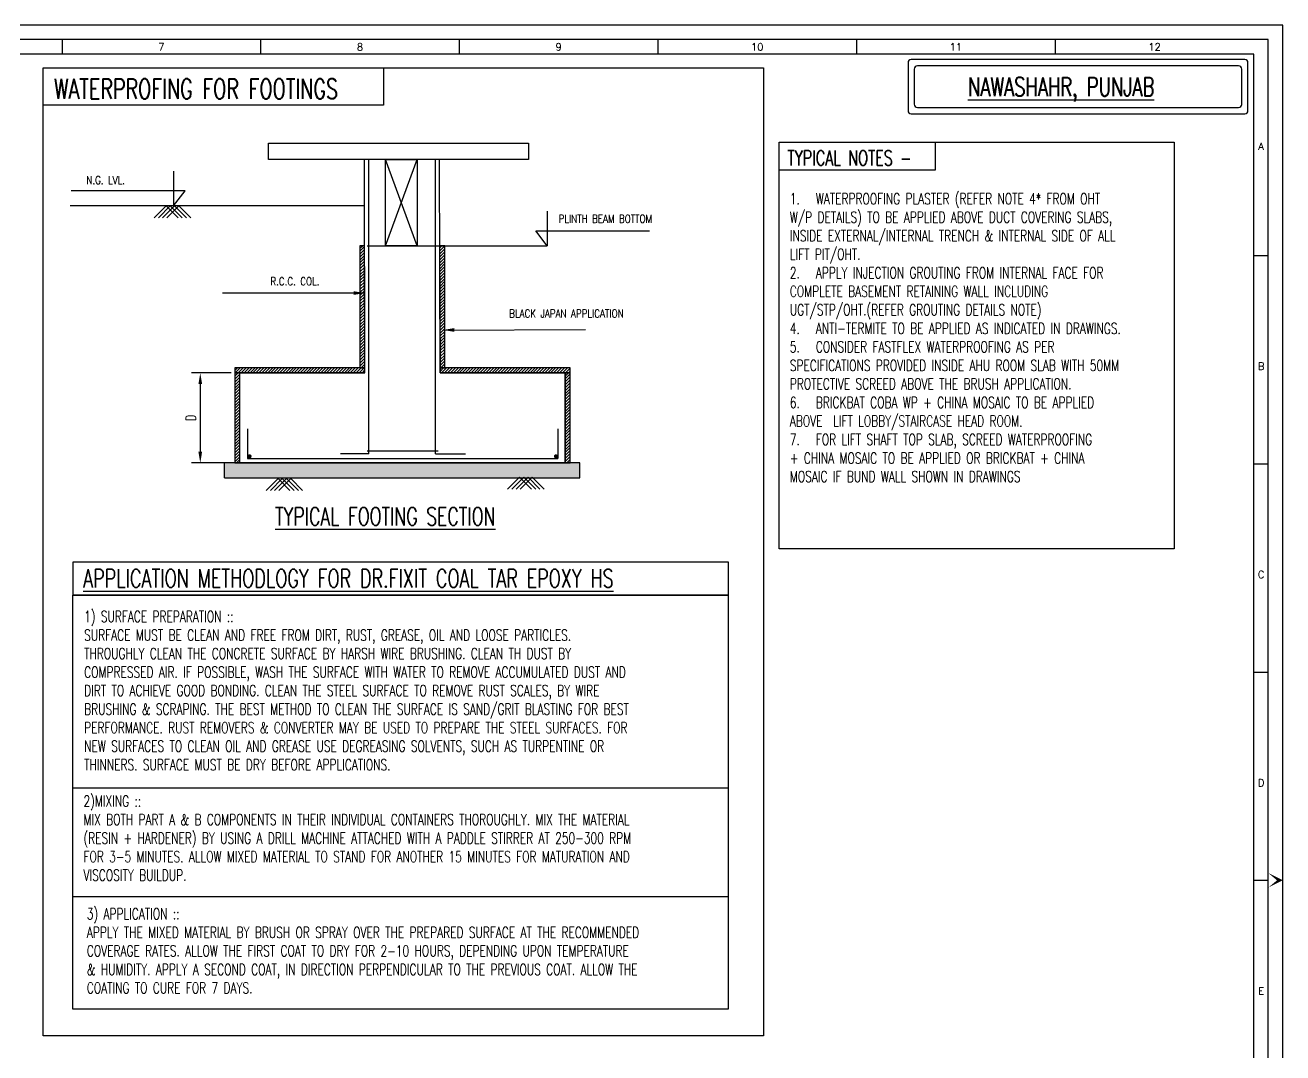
# Model space of a CAD drawing. Header units: inches. Extents: x 119838 to 336563, y 211485 to 250849.
# Drawn here: x 209240 to 237528, y 227292 to 250411 of the extents above; entities that cross this region are included whole.
import ezdxf
from ezdxf.enums import TextEntityAlignment as Align

# ---------------------------------------------------------------- set-up
doc = ezdxf.new("R2010")
doc.units = ezdxf.units.IN
doc.header["$MEASUREMENT"] = 0
for name, color, linetype in [('BEAM', 4, 'Continuous'), ('LINE WORK', 4, 'Continuous'), ('PCC', 7, 'Continuous'), ('PNA', 8, 'Continuous'), ('S-COLUMN', 1, 'Continuous'), ('S-CONCRET LINE', 4, 'Continuous'), ('S-DIM-1', 5, 'Continuous'), ('S-FOOTING', 4, 'Continuous'), ('S-LEVEL SECTION', 3, 'Continuous'), ('S-PCC', 9, 'Continuous'), ('S-REINFORCEMENT', 6, 'Continuous'), ('S-TEXT-1', 4, 'Continuous'), ('S-TITIL', 6, 'Continuous'), ('SCHEDULE LINE-1', 7, 'Continuous')]:
    doc.layers.add(name, color=color, linetype=linetype)
doc.styles.add('ROMANS', font='simplex.shx', dxfattribs={"width": 0.7})
doc.dimstyles.new('dim33.33', dxfattribs={"dimtxt": 250, "dimasz": 250, "dimexe": 200, "dimexo": 200, "dimgap": 100, "dimtad": 1, "dimdec": 0, "dimlfac": 0.333331, "dimzin": 0, "dimdsep": 46, "dimtxsty": 'ROMANS', "dimcen": 0, "dimclrd": 5, "dimclre": 5, "dimclrt": 4, "dimadec": 0, "dimazin": 0, "dimtfac": 1, "dimtdec": 0, "dimtix": 1, "dimtofl": 0, "dimtmove": 2, "dimatfit": 3, "dimfxl": 0, "dimtolj": 1, "dimtzin": 0, "dimlwd": -1, "dimlwe": -1, "dimarcsym": 0})
pattern_1 = [(225, (-827856.807, 174915.054), (33.1456304, -33.1456304), [])]

# ---------------------------------------------------------------- blocks, each defined once
blk = doc.blocks.new('FOLDER')
at = {"layer": 'PNA'}
for points in [[(-1250, 2500), (0, 0), (0, 1000)], [(1250, 2500), (0, 0), (0, 1000)]]:
    blk.add_solid(points, dxfattribs=at)
blk = doc.blocks.new('*D217')
at = {"layer": 'S-TEXT-1', "color": 5}
for p, q in [((213870, 242588), (212979, 242588)), ((213179, 242338), (213179, 240813)), ((213870, 240563), (212979, 240563))]:
    blk.add_line(p, q, dxfattribs=at)
for points in [[(213137, 242338), (213220, 242338), (213179, 242588)], [(213137, 240813), (213220, 240813), (213179, 240563)]]:
    blk.add_solid(points, dxfattribs=at)
at = {"layer": 'S-TEXT-1', "color": 4, "insert": (212966, 241575), "char_height": 180, "attachment_point": 5, "rotation": 90, "style": 'ROMANS'}
blk.add_mtext('\\A1;{\\H1.25x;D}', dxfattribs=at)

msp = doc.modelspace()

# ---------------------------------------------------------------- hatches: boundary and pattern name
at = {"layer": 'PCC'}
h = msp.add_hatch(dxfattribs=at)
h.set_pattern_fill('ANSI31', color=8, scale=375, angle=180, style=0)
h.set_pattern_definition(pattern_1)
h.paths.add_polyline_path([(216875, 245447.5), (216770.7, 245447.5), (216770.7, 242700.5), (216883.2, 242700.5)])
h = msp.add_hatch(dxfattribs=at)
h.set_pattern_fill('ANSI31', color=8, scale=375, angle=180, style=0)
h.set_pattern_definition(pattern_1)
h.paths.add_polyline_path([(218678, 245447.1), (218562.5, 245447.1), (218570.9, 242700.5), (218678, 242700.5)])
h = msp.add_hatch(dxfattribs=at)
h.set_pattern_fill('ANSI31', color=8, scale=375, angle=180, style=0)
h.set_pattern_definition(pattern_1)
h.paths.add_polyline_path([(216883.2, 242700.5), (213957.4, 242700.5), (213957.4, 242588), (216883.4, 242588)])
h = msp.add_hatch(dxfattribs=at)
h.set_pattern_fill('ANSI31', color=8, scale=375, angle=180, style=0)
h.set_pattern_definition(pattern_1)
h.paths.add_polyline_path([(213957.4, 240562.9), (214069.9, 240562.9), (214069.9, 242588), (213957.4, 242588)])
h = msp.add_hatch(dxfattribs=at)
h.set_pattern_fill('ANSI31', color=8, scale=375, angle=180, style=0)
h.set_pattern_definition(pattern_1)
h.paths.add_polyline_path([(221497, 242588), (221497, 242700.5), (218570.9, 242700.5), (218570.9, 242588)])
h = msp.add_hatch(dxfattribs=at)
h.set_pattern_fill('ANSI31', color=8, scale=375, angle=180, style=0)
h.set_pattern_definition(pattern_1)
h.paths.add_polyline_path([(221499.7, 242588), (221387.2, 242588), (221387.2, 240562.9), (221499.7, 240562.9)])
at = {"layer": 'S-CONCRET LINE', "ltscale": 500}
h = msp.add_hatch(dxfattribs=at)
h.set_pattern_fill('AR-CONC', color=8, scale=28.125, style=0)
h.set_pattern_definition([(50, (3343320.91, -1701635.45), (201.729426, -17.649038), [21.09375, -232.03125]), (355, (3343320.91, -1701635.45), (-39.023813, 211.554038), [16.875, -185.625]), (100.4514445, (3343337.72, -1701636.93), (162.705613, 193.904997), [17.926929, -197.196219]), (46.1842, (3343320.91, -1701579.2), (300.161624, -46.552298), [31.640625, -348.046875]), (96.6356355, (3343345.93, -1701583.08), (262.873672, 273.970856), [26.890409, -295.794495]), (351.184164, (3343320.9, -1701579.2), (262.873672, 273.970856), [25.3125, -278.4375]), (21, (3343349.04, -1701593.27), (167.8801084, -113.236563), [21.09375, -232.03125]), (326, (3343349.04, -1701593.27), (68.432437, 203.94845), [16.875, -185.625]), (71.451445, (3343363.03, -1701602.7), (236.312543, 90.711887), [17.926928, -197.196219]), (37.5, (3343320.91, -1701635.455), (3.4199593, 93.6263964), [0, -183.375, 0, -188.4375, 0, -186.328125]), (7.5, (3343320.91, -1701635.45), (73.9883074, 110.928294), [0, -107.4375, 0, -179.15625, 0, -71.015625]), (327.5, (3343258.194, -1701635.455), (150.1375602, -6.3435577), [0, -70.3125, 0, -219.375, 0, -291.09375]), (317.5, (3343230.07, -1701635.45), (164.02111, 28.1545263), [0, -91.40625, 0, -145.6875, 0, -206.71875])])
h.paths.add_polyline_path([(221719.2, 240225.4), (221719.2, 240562.9), (213726.9, 240562.9), (213726.9, 240225.4)])

# ---------------------------------------------------------------- linework, layer by layer
at = {"color": 9, "ltscale": 750}
msp.add_line((216876.8, 246348.4), (210250.8, 246348.4), dxfattribs=at)
at = {"flags": 128}
msp.add_lwpolyline([(182611.1, 211779.7), (237527.7, 211779.7), (237527.7, 250411.2), (182611.1, 250411.2)], close=True, dxfattribs=at)
at = {"layer": 'BEAM', "color": 0}
for points in [[(209644.4, 249449.6), (217299.8, 249449.6), (217299.8, 248610.2), (209644.4, 248610.2)], [(209644.4, 249449.6), (225845.8, 249449.6), (225845.8, 227678.6), (209644.4, 227678.6)], [(226201.4, 247777.1), (229705.4, 247777.1), (229705.4, 247147.6), (226201.4, 247147.6)], [(226201.4, 247777.1), (235084.9, 247777.1), (235084.9, 238629.9), (226201.4, 238629.9)]]:
    msp.add_lwpolyline(points, close=True, dxfattribs=at)
at = {"layer": 'LINE WORK'}
for p, q in [((217344.1, 245447.1), (218057, 247386.5)), ((218057, 245447.1), (217344.1, 247386.5)), ((218528.5, 245447.1), (220981.9, 245447.1)), ((210316, 233256.3), (225049.4, 233256.3)), ((210316, 230807.2), (225049.4, 230807.2))]:
    msp.add_line(p, q, dxfattribs=at)
for points in [[(220559.4, 247386.5), (214711.2, 247386.5), (214711.2, 247757.7), (220559.4, 247757.7)], [(217344.1, 247386.5), (218057, 247386.5), (218057, 245447.1), (217344.1, 245447.1)], [(225049.4, 237586.1), (210321.5, 237586.1), (210321.5, 238341.8), (225049.4, 238341.8)], [(210316, 237586.1), (225049.4, 237586.1), (225049.4, 228278.1), (210316, 228278.1)]]:
    msp.add_lwpolyline(points, close=True, dxfattribs=at)
at = {"layer": 'PCC', "color": 8}
for points in [[(216770.7, 242700.5), (216883.2, 242700.5), (216875, 245447.5), (216770.7, 245447.5)], [(218570.9, 242700.5), (218678, 242700.5), (218678, 245447.1), (218562.5, 245447.1)], [(213957.4, 242588), (216883.4, 242588), (216883.4, 242700.5), (213957.4, 242700.5)], [(213957.4, 240562.9), (214069.9, 240562.9), (214069.9, 242588), (213957.4, 242588)], [(218570.9, 242588), (221497, 242588), (221497, 242700.5), (218570.9, 242700.5)], [(221387.2, 240562.9), (221499.7, 240562.9), (221499.7, 242588), (221387.2, 242588)]]:
    msp.add_lwpolyline(points, close=True, dxfattribs=at)
at = {"layer": 'PNA'}
for p, q in [((210069.4, 250084.7), (210069.4, 249758.2)), ((214536.9, 250084.7), (214536.9, 249758.2)), ((219004.5, 250084.7), (219004.5, 249758.2)), ((223472, 250084.7), (223472, 249758.2)), ((227939.6, 250084.7), (227939.6, 249758.2)), ((232407.1, 250084.7), (232407.1, 249758.2)), ((236874.7, 245229.2), (237201.2, 245229.2)), ((236874.7, 240544), (237201.2, 240544)), ((236874.7, 235858.7), (237201.2, 235858.7)), ((236874.7, 231173.5), (237201.2, 231173.5))]:
    msp.add_line(p, q, dxfattribs=at)
at = {"layer": 'PNA', "color": 1}
for points in [[(183264, 212106.2), (237201.2, 212106.2), (237201.2, 250084.7), (183264, 250084.7)], [(183917, 212432.7), (236874.7, 212432.7), (236874.7, 249758.2), (183917, 249758.2)]]:
    msp.add_lwpolyline(points, close=True, dxfattribs=at)
at = {"layer": 'S-COLUMN', "ltscale": 500}
for p, q in [((216883.4, 242588), (216875, 247386.5)), ((218570.9, 242588), (218562.5, 247386.5))]:
    msp.add_line(p, q, dxfattribs=at)
at = {"layer": 'S-CONCRET LINE', "color": 4, "ltscale": 500}
for p, q in [((214069.9, 240562.9), (214069.9, 242588)), ((221387.2, 240562.9), (221387.2, 242588))]:
    msp.add_line(p, q, dxfattribs=at)
at = {"layer": 'S-CONCRET LINE', "color": 8, "ltscale": 500}
for p, q in [((221719.2, 240562.9), (213726.9, 240562.9)), ((213726.9, 240225.4), (213726.9, 240562.9)), ((221719.2, 240225.4), (221719.2, 240562.9)), ((213726.9, 240225.4), (221719.2, 240225.4))]:
    msp.add_line(p, q, dxfattribs=at)
msp.add_lwpolyline([(218570.9, 242588), (218570.9, 242588), (218570.9, 242588), (218570.9, 242588), (221387.2, 242588)], dxfattribs=at)
at = {"layer": 'S-FOOTING'}
for p, q in [((214069.9, 240562.9), (214069.9, 242588)), ((216883.4, 242588), (214069.9, 242588)), ((215609.7, 242588), (215609.7, 242588)), ((218570.9, 242588), (221387.2, 242588)), ((221387.2, 242588), (218570.9, 242588)), ((221384.5, 242588), (221384.5, 242588)), ((221387.2, 242588), (221387.2, 240562.9)), ((214064.4, 240562.9), (221381.7, 240562.9)), ((221381.7, 240562.9), (214064.4, 240562.9))]:
    msp.add_line(p, q, dxfattribs=at)
for points in [[(221387.2, 242588), (221387.2, 240562.9), (214069.9, 240562.9), (214069.9, 242588)], [(221387.2, 242588), (218570.9, 242588), (218570.9, 242588)]]:
    msp.add_lwpolyline(points, dxfattribs=at)
at = {"layer": 'S-LEVEL SECTION', "elevation": 0}
msp.add_lwpolyline([(212576.2, 247129.5), (212576.2, 246348.4), (212835.7, 246684.2), (210273.5, 246684.2)], dxfattribs=at)
at = {"layer": 'S-LEVEL SECTION'}
msp.add_lwpolyline([(220981.9, 246228.2), (220981.9, 245447.1), (220722.4, 245782.9), (223284.6, 245782.9)], dxfattribs=at)
at = {"layer": 'S-PCC', "elevation": 0}
for points in [[(212141.6, 246079.9), (212410.1, 246348.4), (212678.6, 246079.9)], [(212236.5, 246079.9), (212505, 246348.4), (212773.5, 246079.9)], [(212331.5, 246079.9), (212599.9, 246348.4), (212868.4, 246079.9)], [(212426.4, 246079.9), (212694.9, 246348.4), (212963.3, 246079.9)]]:
    msp.add_lwpolyline(points, dxfattribs=at)
at = {"layer": 'S-PCC'}
for points in [[(214659.7, 239942.7), (214928.2, 240211.2), (215196.7, 239942.7)], [(214754.7, 239942.7), (215023.1, 240211.2), (215291.6, 239942.7)], [(214849.6, 239942.7), (215118.1, 240211.2), (215386.5, 239942.7)], [(214944.5, 239942.7), (215213, 240211.2), (215481.5, 239942.7)], [(220092.1, 239973.9), (220360.6, 240242.4), (220629.1, 239973.9)], [(220187.1, 239973.9), (220455.5, 240242.4), (220724, 239973.9)], [(220282, 239973.9), (220550.5, 240242.4), (220818.9, 239973.9)], [(220376.9, 239973.9), (220645.4, 240242.4), (220913.9, 239973.9)]]:
    msp.add_lwpolyline(points, dxfattribs=at)
at = {"layer": 'S-REINFORCEMENT', "color": 5, "ltscale": 500}
for p, q in [((216973.4, 240765), (216973.4, 247386.5)), ((218470, 240765), (218470, 247386.5)), ((214240.6, 241333.2), (214240.6, 240666.3)), ((221223.5, 241333.2), (221223.5, 240666.3)), ((216973.4, 240765), (216334, 240765)), ((218470, 240765), (219145, 240765)), ((214240.6, 240666.3), (221223.5, 240666.3))]:
    msp.add_line(p, q, dxfattribs=at)
at = {"layer": 'S-REINFORCEMENT', "color": 3, "ltscale": 500}
for p, q in [((216936.2, 245447.1), (218528.5, 245447.1)), ((216936.2, 240838.1), (218528.5, 240838.1))]:
    msp.add_line(p, q, dxfattribs=at)
at = {"layer": 'S-REINFORCEMENT', "color": 5, "ltscale": 500, "const_width": 45}
for points in [[(214309.9, 240711.7, -1), (214264.9, 240711.7, -1)], [(221154.1, 240711.7, 1), (221199.1, 240711.7, 1)]]:
    msp.add_lwpolyline(points, format="xyb", close=True, dxfattribs=at)
at = {"layer": 'SCHEDULE LINE-1', "color": 2}
for points in [[(229096.8, 249565), (229096.8, 248486.8, 0.4142136), (229167.1, 248416.5), (236672.1, 248416.5, 0.4142136), (236742.4, 248486.8), (236742.4, 249565, 0.4142136), (236672.1, 249635.3), (229167.1, 249635.3, 0.4142136)], [(229237.5, 249424.3), (229237.5, 248632.1, 0.4142136), (229312.5, 248557.1), (236531.5, 248557.1, 0.4142136), (236601.8, 248627.5), (236601.8, 249424.3, 0.4142136), (236531.5, 249494.6), (229307.8, 249494.6, 0.4142136)]]:
    msp.add_lwpolyline(points, format="xyb", close=True, dxfattribs=at)

# ---------------------------------------------------------------- block references
at = {"layer": 'PNA', "xscale": 0.1305983774003522, "yscale": 0.1305983774003522, "zscale": 0.1305983774003522, "rotation": 90}
msp.add_blockref('FOLDER', (237527.7, 231173.5), dxfattribs=at)

# ---------------------------------------------------------------- texts
at = {"layer": 'BEAM', "color": 0, "attachment_point": 1, "style": 'ROMANS'}
for s, insert, char_height, width in [('WATERPROFING FOR FOOTINGS', (209890.9, 249202.7), 450, 9895.95), ('TYPICAL NOTES -', (226386.3, 247591.9), 337.5, 7421.963)]:
    msp.add_mtext(s, dxfattribs=dict(at, insert=insert, char_height=char_height, width=width))
at = {"layer": 'LINE WORK', "char_height": 250, "attachment_point": 1, "style": 'ROMANS'}
for s, insert, width in [('1.   WATERPROOFING PLASTER (REFER NOTE 4* FROM OHT W/P DETAILS) TO BE APPLIED ABOVE DUCT COVERING SLABS, INSIDE EXTERNAL/INTERNAL TRENCH & INTERNAL SIDE OF ALL LIFT PIT/OHT.\\P2.   APPLY INJECTION GROUTING FROM INTERNAL FACE FOR COMPLETE BASEMENT RETAINING WALL INCLUDING UGT/STP/OHT.(REFER GROUTING DETAILS NOTE)\\P4.   ANTI-TERMITE TO BE APPLIED AS INDICATED IN DRAWINGS.\\P5.   CONSIDER FASTFLEX WATERPROOFING AS PER SPECIFICATIONS PROVIDED INSIDE AHU ROOM SLAB WITH 50MM PROTECTIVE SCREED ABOVE THE BRUSH APPLICATION.\\P6.   BRICKBAT COBA WP + CHINA MOSAIC TO BE APPLIED ABOVE  LIFT LOBBY/STAIRCASE HEAD ROOM.\\P7.   FOR LIFT SHAFT TOP SLAB, SCREED WATERPROOFING      + CHINA MOSAIC TO BE APPLIED OR BRICKBAT + CHINA MOSAIC IF BUND WALL SHOWN IN DRAWINGS   ', (226438.4, 246631.8), 8107.289), ('1) SURFACE PREPARATION :: \\PSURFACE MUST BE CLEAN AND FREE FROM DIRT, RUST, GREASE, OIL AND LOOSE PARTICLES.\\PTHROUGHLY CLEAN THE CONCRETE SURFACE BY HARSH WIRE BRUSHING. CLEAN TH DUST BY COMPRESSED AIR. IF POSSIBLE, WASH THE SURFACE WITH WATER TO REMOVE ACCUMULATED DUST AND DIRT TO ACHIEVE GOOD BONDING. CLEAN THE STEEL SURFACE TO REMOVE RUST SCALES, BY WIRE BRUSHING & SCRAPING. THE BEST METHOD TO CLEAN THE SURFACE IS SAND/GRIT BLASTING FOR BEST PERFORMANCE. RUST REMOVERS & CONVERTER MAY BE USED TO PREPARE THE STEEL SURFACES. FOR NEW SURFACES TO CLEAN OIL AND GREASE USE DEGREASING SOLVENTS, SUCH AS TURPENTINE OR THINNERS. SURFACE MUST BE DRY BEFORE APPLICATIONS.', (210565.1, 237232.8), 13542.235), ('2)MIXING ::                                                                                   \\PMIX BOTH PART A & B COMPONENTS IN THEIR INDIVIDUAL CONTAINERS THOROUGHLY. MIX THE MATERIAL (RESIN + HARDENER) BY USING A DRILL MACHINE ATTACHED WITH A PADDLE STIRRER AT 250-300 RPM FOR 3-5 MINUTES. ALLOW MIXED MATERIAL TO STAND FOR ANOTHER 15 MINUTES FOR MATURATION AND VISCOSITY BUILDUP.', (210550.1, 233081.3), 13542.235), ('3) APPLICATION ::\\PAPPLY THE MIXED MATERIAL BY BRUSH OR SPRAY OVER THE PREPARED SURFACE AT THE RECOMMENDED COVERAGE RATES. ALLOW THE FIRST COAT TO DRY FOR 2-10 HOURS, DEPENDING UPON TEMPERATURE & HUMIDITY. APPLY A SECOND COAT, IN DIRECTION PERPENDICULAR TO THE PREVIOUS COAT. ALLOW THE COATING TO CURE FOR 7 DAYS.', (210628.2, 230543.8), 13542.235)]:
    msp.add_mtext(s, dxfattribs=dict(at, insert=insert, width=width))
at = {"layer": 'PNA', "style": 'ROMANS'}
for s, height, p in [('7', 163.2, (212303.7, 249921.4)), ('8', 163.2, (216771.2, 249921.4)), ('9', 163.2, (221238.8, 249921.4)), ('10', 163.25, (225706.3, 249921.4)), ('11', 163.25, (230173.9, 249921.4)), ('12', 163.25, (234641.4, 249921.4)), ('A', 163.2, (237037.9, 247684.9)), ('B', 163.2, (237037.9, 242738.5)), ('C', 163.2, (237037.9, 238053.3)), ('D', 163.2, (237037.9, 233368.1)), ('E', 163.2, (237037.9, 228682.8))]:
    msp.add_text(s, height=height, dxfattribs=at).set_placement(p, align=Align.MIDDLE)
at = {"layer": 'S-LEVEL SECTION', "style": 'ROMANS', "width": 0.8}
for s, p in [('N.G. LVL.', (210616.4, 246926.5, 0)), ('PLINTH BEAM BOTTOM', (221237.6, 246055, 0))]:
    msp.add_text(s, height=180, dxfattribs=at).set_placement(p, align=Align.MIDDLE_LEFT)
at = {"layer": 'S-TEXT-1', "style": 'ROMANS', "width": 0.8}
for s, p in [('R.C.C. COL.', (215307.4, 244648.6)), ('BLACK JAPAN APPLICATION', (221414.4, 243923.2))]:
    msp.add_text(s, height=180, dxfattribs=at).set_placement(p, align=Align.MIDDLE)
at = {"layer": 'S-TITIL', "style": 'ROMANS', "width": 0.7}
msp.add_text('%%UNAWASHAHR, PUNJAB', height=421.875, dxfattribs=at).set_placement((230446.2, 249025.9), align=Align.MIDDLE_LEFT)
msp.add_text('%%UTYPICAL FOOTING SECTION', height=405, dxfattribs=at).set_placement((217340.1, 239360.1, 3938534.9), align=Align.MIDDLE_CENTER)
at = {"layer": 'S-TITIL', "insert": (210546.3, 238173.5), "char_height": 412.5, "width": 19460.483, "attachment_point": 1, "style": 'ROMANS'}
msp.add_mtext('{\\LAPPLICATION METHODLOGY FOR DR.FIXIT COAL TAR EPOXY HS}', dxfattribs=at)

# ---------------------------------------------------------------- dimensions: what is measured, and where the dimension line sits
at = {"layer": 'S-TEXT-1'}
dim = msp.add_linear_dim(base=(213178.7, 240562.9, 0), p1=(214069.9, 242588), p2=(214069.9, 240562.9), angle=90, text='{\\H1.25x;D}', dimstyle='dim33.33', override={"dimtxt": 180, "dimarcsym": 1}, dxfattribs=at)
dim.commit()
dim.dimension.update_dxf_attribs({"geometry": '*D217', "text_midpoint": (212966.2, 241575.5, 0)})

# ---------------------------------------------------------------- leaders
at = {"layer": 'S-DIM-1'}
for points in [[(216880.3, 244384.5), (213679.5, 244384.5)], [(218641.1, 243553.3), (221841.8, 243564.6)]]:
    msp.add_leader(points, dimstyle='dim33.33', override={"dimtofl": 1}, dxfattribs=at)

doc.saveas('drawing.dxf')
